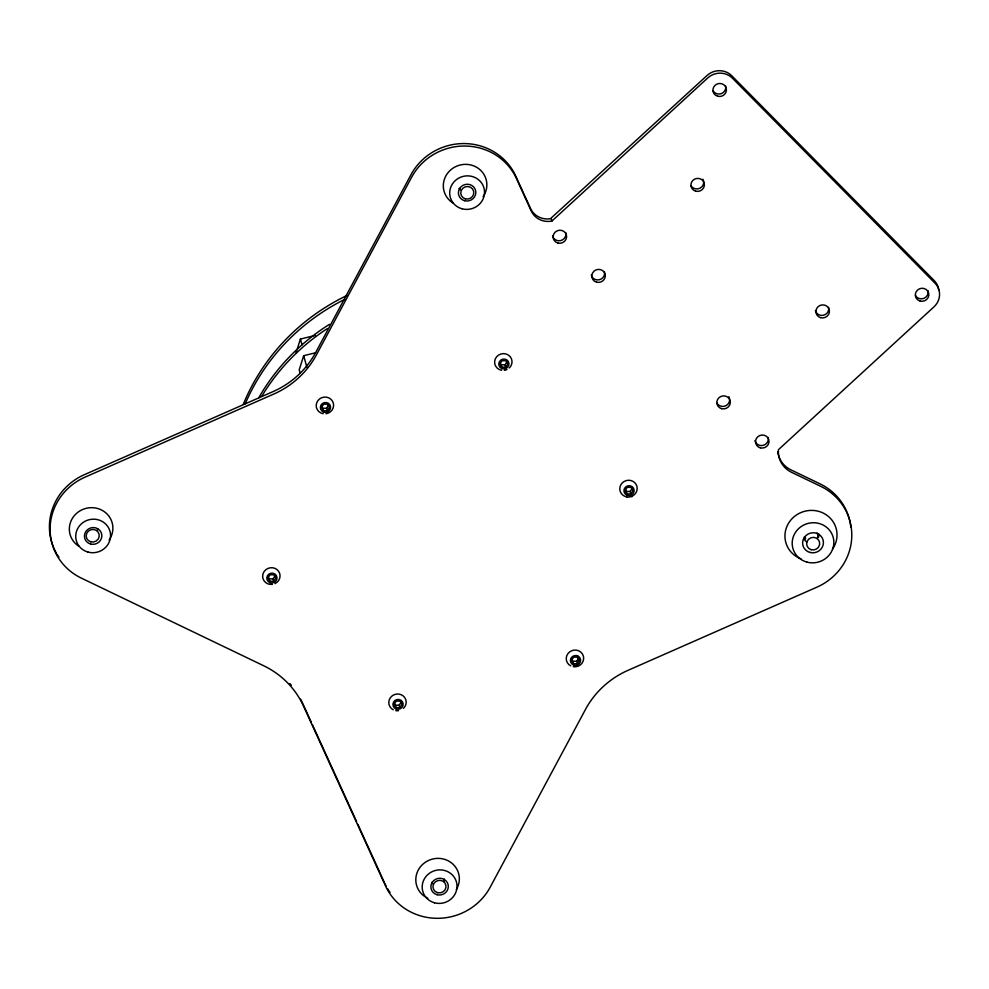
<?xml version="1.0" encoding="UTF-8"?>
<svg xmlns="http://www.w3.org/2000/svg" width="989" height="989" viewBox="0 0 989 989"><rect width="100%" height="100%" fill="white"/><g stroke="black" fill="none" stroke-linecap="round" stroke-linejoin="round"><path stroke-width="1.48" d="M295.934 353.184L300.396 339.054L315.256 335.432M315.565 352.801L303.685 355.694L299.21 369.824L300.026 372.754M327.297 410.732L329.374 407.48L327.557 404.192L323.638 404.13L321.549 407.369L323.378 410.67L327.297 410.732L326.617 408.284L328.707 405.033M273.73 581.359L273.051 578.911L275.14 575.672L275.807 578.12L273.73 581.359L269.812 581.297L267.982 577.996L270.071 574.757L273.978 574.819L275.807 578.12M505.7 367.278L505.02 364.83L507.11 361.591L507.79 364.039L505.7 367.278L501.782 367.216L499.952 363.915L502.041 360.676L505.96 360.738L507.79 364.039M399.865 707.654L401.954 704.415L400.125 701.114L396.206 701.053L394.117 704.292L395.946 707.592L399.865 707.654L399.185 705.206L401.274 701.967M630.858 493.907L630.178 491.459L632.268 488.22L632.948 490.668L630.858 493.907L626.939 493.857L625.11 490.556L627.199 487.317L631.118 487.379L632.948 490.668M577.329 663.718L579.418 660.479L577.588 657.178L573.669 657.116L571.58 660.368L573.41 663.656L577.329 663.718L576.649 661.27L578.738 658.031L577.527 655.831M56.534 553.407A58.264 55.755 -15.5 0 1 84.349 474.683L273.1 391.582A87.625 83.842 -15.5 0 0 315.714 352.443L410.967 174.744A58.264 55.755 -15.5 0 1 464.533 143.566A58.264 55.755 -15.5 0 1 515.739 176.042L530.549 208.518A18.742 17.938 -15.5 0 0 550.44 218.705L707.086 75.461A17.53 16.764 -15.5 0 1 731.773 75.77L934.185 280.567A17.53 16.764 -15.5 0 1 938.796 290.321M551.924 221.054L707.765 77.933A17.53 16.764 -15.5 0 1 732.466 78.23L934.877 283.039A17.53 16.764 -15.5 0 1 933.999 306.825L778.417 449.711A24.713 23.649 -15.5 0 0 791.571 472.309L820.586 486.254A58.264 55.755 -15.5 0 1 851.752 537.138A58.264 55.755 -15.5 0 1 816.852 587.194L628.102 670.295A87.625 83.842 -15.5 0 0 585.488 709.434L490.235 887.133A58.264 55.755 -15.5 0 1 436.668 918.311A58.264 55.755 -15.5 0 1 385.463 885.835L303.438 705.948A87.625 83.842 -15.5 0 0 263.742 665.782L81.308 578.095A58.264 55.755 -15.5 0 1 50.13 527.211A58.264 55.755 -15.5 0 1 85.042 477.155L273.78 394.055A87.625 83.842 -15.5 0 0 316.406 354.915L411.647 177.216A58.264 55.755 -15.5 0 1 465.213 146.038A58.264 55.755 -15.5 0 1 516.431 178.515L531.241 210.991A18.742 17.938 -15.5 0 0 551.12 221.177L551.924 221.054L551.232 218.581M632.194 496.54L627.1 497.257M499.89 362.567L501.102 364.768L505.02 364.83M321.474 406.022L322.698 408.222L326.617 408.284M625.048 489.209L626.26 491.409L630.178 491.459M267.908 576.649L269.132 578.849L273.051 578.911M571.518 659.008L572.73 661.208L576.649 661.27M394.055 702.944L395.266 705.145L399.185 705.206M311.078 721.735L302.745 703.476A87.625 83.842 -15.5 0 0 300.644 699.198M312.363 724.554L356.584 821.525M357.857 824.344L384.14 881.965M626.26 491.409L626.939 493.857M501.102 364.768L501.782 367.216M578.738 658.031L579.418 660.479M572.73 661.208L573.41 663.656M322.698 408.222L323.378 410.67M300.396 339.054L302.028 344.926M303.685 355.694L306.936 367.438M395.266 705.145L395.946 707.592M269.132 578.849L269.812 581.297M243.356 404.13A208.098 199.11 -15.5 0 1 346.83 295.538M245.223 403.796A208.098 199.11 -15.5 0 1 344.802 299.333M258.722 397.838A208.098 199.11 -15.5 0 1 329.436 324.343M261.714 396.379A208.098 199.11 -15.5 0 1 327.495 328.496M393.263 709.793A8.74 8.357 -15.5 0 1 390.358 697.715A8.74 8.357 -15.5 0 1 403.203 695.922A8.74 8.357 -15.5 0 1 403.425 708.384M398.542 710.671A8.74 8.357 -15.5 0 1 395.823 710.646M570.727 665.869A8.74 8.357 -15.5 0 1 569.713 651.85A8.74 8.357 -15.5 0 1 583.448 656.375A8.74 8.357 -15.5 0 1 573.286 666.71M805.664 538.251A6.552 6.268 -15.5 0 1 804.675 536.94M323.242 413.711A8.74 8.357 -15.5 0 1 317.778 400.792A8.74 8.357 -15.5 0 1 332.378 400.965A8.74 8.357 -15.5 0 1 325.974 413.748M850.824 527.186A58.264 55.755 -15.5 0 0 819.893 483.782L790.891 469.837A24.713 23.649 -15.5 0 1 777.811 451.837M390.025 892.424A58.264 55.755 -15.5 0 1 387.564 888.666M386.093 886.045A58.264 55.755 -15.5 0 1 384.783 883.362M805.442 538.189A6.787 6.503 -15.5 0 1 804.416 536.829M58.932 557.19A58.264 55.755 -15.5 0 1 57.3 554.681M828.572 307.319A6.787 6.503 -15.5 0 1 823.491 315.244A6.787 6.503 -15.5 0 1 815.381 310.534M817.062 532.923A6.787 6.503 -15.5 0 1 817.557 537.88M805.095 539.302A6.787 6.503 -15.5 0 1 804.477 537.719M444.345 879.184A6.787 6.503 -15.5 0 1 444.061 880.878M702.932 179.244A6.787 6.503 -15.5 0 1 700.125 188.12A6.787 6.503 -15.5 0 1 690.977 185.623M768.181 437.472A6.787 6.503 -15.5 0 1 763.1 445.396A6.787 6.503 -15.5 0 1 754.99 440.686M565.77 232.662A6.787 6.503 -15.5 0 1 560.689 240.587A6.787 6.503 -15.5 0 1 552.567 235.877M928.003 290.704A6.787 6.503 -15.5 0 1 915.418 295.488M725.592 85.895A6.787 6.503 -15.5 0 1 713.007 90.691M728.868 396.737A6.787 6.503 -15.5 0 1 726.062 405.614A6.787 6.503 -15.5 0 1 716.901 403.104M289.826 683.535A87.625 83.842 -15.5 0 1 291.384 685.352M604.464 271.827A6.787 6.503 -15.5 0 1 599.383 279.751A6.787 6.503 -15.5 0 1 591.274 275.029M424.17 896.145A21.845 20.905 -15.5 0 1 419.843 867.551A21.845 20.905 -15.5 0 1 449.439 861.493A21.845 20.905 -15.5 0 1 456.337 889.568M427.767 898.272A21.845 20.905 -15.5 0 1 425.319 896.924M444.11 879.419A6.552 6.268 -15.5 0 1 443.826 881.038M432.799 883.721A6.552 6.268 -15.5 0 1 431.81 882.411M626.816 496.898A8.74 8.357 -15.5 0 1 620.869 484.734A8.74 8.357 -15.5 0 1 634.864 482.78A8.74 8.357 -15.5 0 1 632.156 496.157M452.826 202.918A21.845 20.905 -15.5 0 1 447.09 173.916A21.845 20.905 -15.5 0 1 477.341 167.722A21.845 20.905 -15.5 0 1 483.089 196.724M801.127 558.896A26.122 24.997 -15.5 0 1 787.627 524.887A26.122 24.997 -15.5 0 1 824.109 513.526A26.122 24.997 -15.5 0 1 832.515 549.105M818.595 533.615A7.838 7.504 -15.5 0 1 818.459 537.509M806.839 541.935A7.838 7.504 -15.5 0 1 804.082 539.141M501.658 370.269A8.74 8.357 -15.5 0 1 495.304 358.896A8.74 8.357 -15.5 0 1 508.321 355.026A8.74 8.357 -15.5 0 1 509.261 368.007M506.998 369.515A8.74 8.357 -15.5 0 1 504.378 370.294M78.86 546.237A21.845 20.905 -15.5 0 1 73.112 517.222A21.845 20.905 -15.5 0 1 103.375 511.041A21.845 20.905 -15.5 0 1 109.124 540.043M97.651 528.719A6.552 6.268 -15.5 0 1 97.367 530.339M272.408 584.375A8.74 8.357 -15.5 0 1 263.012 573.805A8.74 8.357 -15.5 0 1 277.068 569.627A8.74 8.357 -15.5 0 1 275.029 583.597M396.033 708.94A5.13 4.92 -15.5 0 0 403.116 703.649A5.13 4.92 -15.5 0 0 394.957 700.484A5.13 4.92 -15.5 0 0 396.033 708.94M90.803 541.811A6.552 6.268 -15.5 0 0 99.085 534.196A6.552 6.268 -15.5 0 0 88.256 531.241A6.552 6.268 -15.5 0 0 90.803 541.811M573.496 665.004A5.13 4.92 -15.5 0 0 580.58 659.712A5.13 4.92 -15.5 0 0 572.421 656.548A5.13 4.92 -15.5 0 0 573.496 665.004M811.252 549.711A6.552 6.268 -15.5 0 0 819.535 542.108A6.552 6.268 -15.5 0 0 808.705 539.153A6.552 6.268 -15.5 0 0 811.252 549.711M323.465 412.005A5.13 4.92 -15.5 0 0 330.549 406.714A5.13 4.92 -15.5 0 0 322.389 403.561A5.13 4.92 -15.5 0 0 323.465 412.005M695.663 191.174A6.787 6.503 -15.5 0 0 704.242 183.299A6.787 6.503 -15.5 0 0 693.029 180.233A6.787 6.503 -15.5 0 0 695.663 191.174M760.281 447.819A6.787 6.503 -15.5 0 0 768.861 439.944A6.787 6.503 -15.5 0 0 757.648 436.878A6.787 6.503 -15.5 0 0 760.281 447.819M557.87 243.022A6.787 6.503 -15.5 0 0 566.45 235.135A6.787 6.503 -15.5 0 0 555.237 232.081A6.787 6.503 -15.5 0 0 557.87 243.022M717.693 96.254A6.787 6.503 -15.5 0 0 726.272 88.367A6.787 6.503 -15.5 0 0 715.059 85.314A6.787 6.503 -15.5 0 0 717.693 96.254M920.104 301.052A6.787 6.503 -15.5 0 0 928.683 293.177A6.787 6.503 -15.5 0 0 917.471 290.111A6.787 6.503 -15.5 0 0 920.104 301.052M721.587 408.667A6.787 6.503 -15.5 0 0 730.166 400.792A6.787 6.503 -15.5 0 0 718.954 397.726A6.787 6.503 -15.5 0 0 721.587 408.667M820.672 317.679A6.787 6.503 -15.5 0 0 829.264 309.792A6.787 6.503 -15.5 0 0 818.051 306.726A6.787 6.503 -15.5 0 0 820.672 317.679M596.565 282.174A6.787 6.503 -15.5 0 0 605.144 274.299A6.787 6.503 -15.5 0 0 593.932 271.233A6.787 6.503 -15.5 0 0 596.565 282.174M459.341 188.454A6.787 6.503 -15.5 0 0 460.367 189.814A6.552 6.268 -15.5 0 1 459.316 188.392M437.571 892.671A6.552 6.268 -15.5 0 0 445.854 885.068A6.552 6.268 -15.5 0 0 435.036 882.114A6.552 6.268 -15.5 0 0 437.571 892.671M434.505 902.796A17.481 16.726 -15.5 0 0 456.584 882.522A17.481 16.726 -15.5 0 0 427.73 874.635A17.481 16.726 -15.5 0 0 434.505 902.796M437.051 894.724A8.74 8.357 -15.5 0 0 448.091 884.586A8.74 8.357 -15.5 0 0 433.664 880.643A8.74 8.357 -15.5 0 0 437.051 894.724M627.026 495.192A5.13 4.92 -15.5 0 0 634.11 489.901A5.13 4.92 -15.5 0 0 625.95 486.749A5.13 4.92 -15.5 0 0 627.026 495.192M462.011 208.778A17.481 16.726 -15.5 0 0 484.091 188.503A17.481 16.726 -15.5 0 0 455.237 180.616A17.481 16.726 -15.5 0 0 462.011 208.778M464.558 200.705A8.74 8.357 -15.5 0 0 475.61 190.568A8.74 8.357 -15.5 0 0 461.183 186.624A8.74 8.357 -15.5 0 0 464.558 200.705M465.362 198.851A6.552 6.268 -15.5 0 0 473.644 191.248A6.552 6.268 -15.5 0 0 462.827 188.293A6.552 6.268 -15.5 0 0 465.362 198.851M806.913 562.098A20.905 20.003 -15.5 0 0 833.319 537.843A20.905 20.003 -15.5 0 0 798.815 528.423A20.905 20.003 -15.5 0 0 806.913 562.098M809.966 552.443A10.446 10.001 -15.5 0 0 823.169 540.315A10.446 10.001 -15.5 0 0 805.911 535.605A10.446 10.001 -15.5 0 0 809.966 552.443M501.868 368.551A5.13 4.92 -15.5 0 0 508.952 363.272A5.13 4.92 -15.5 0 0 500.793 360.107A5.13 4.92 -15.5 0 0 501.868 368.551M88.046 552.097A17.481 16.726 -15.5 0 0 110.125 531.822A17.481 16.726 -15.5 0 0 81.271 523.935A17.481 16.726 -15.5 0 0 88.046 552.097M90.592 544.024A8.74 8.357 -15.5 0 0 101.632 533.887A8.74 8.357 -15.5 0 0 87.205 529.943A8.74 8.357 -15.5 0 0 90.592 544.024M269.886 582.632A5.13 4.92 -15.5 0 0 276.982 577.353A5.13 4.92 -15.5 0 0 268.823 574.189A5.13 4.92 -15.5 0 0 269.886 582.632"/></g></svg>
